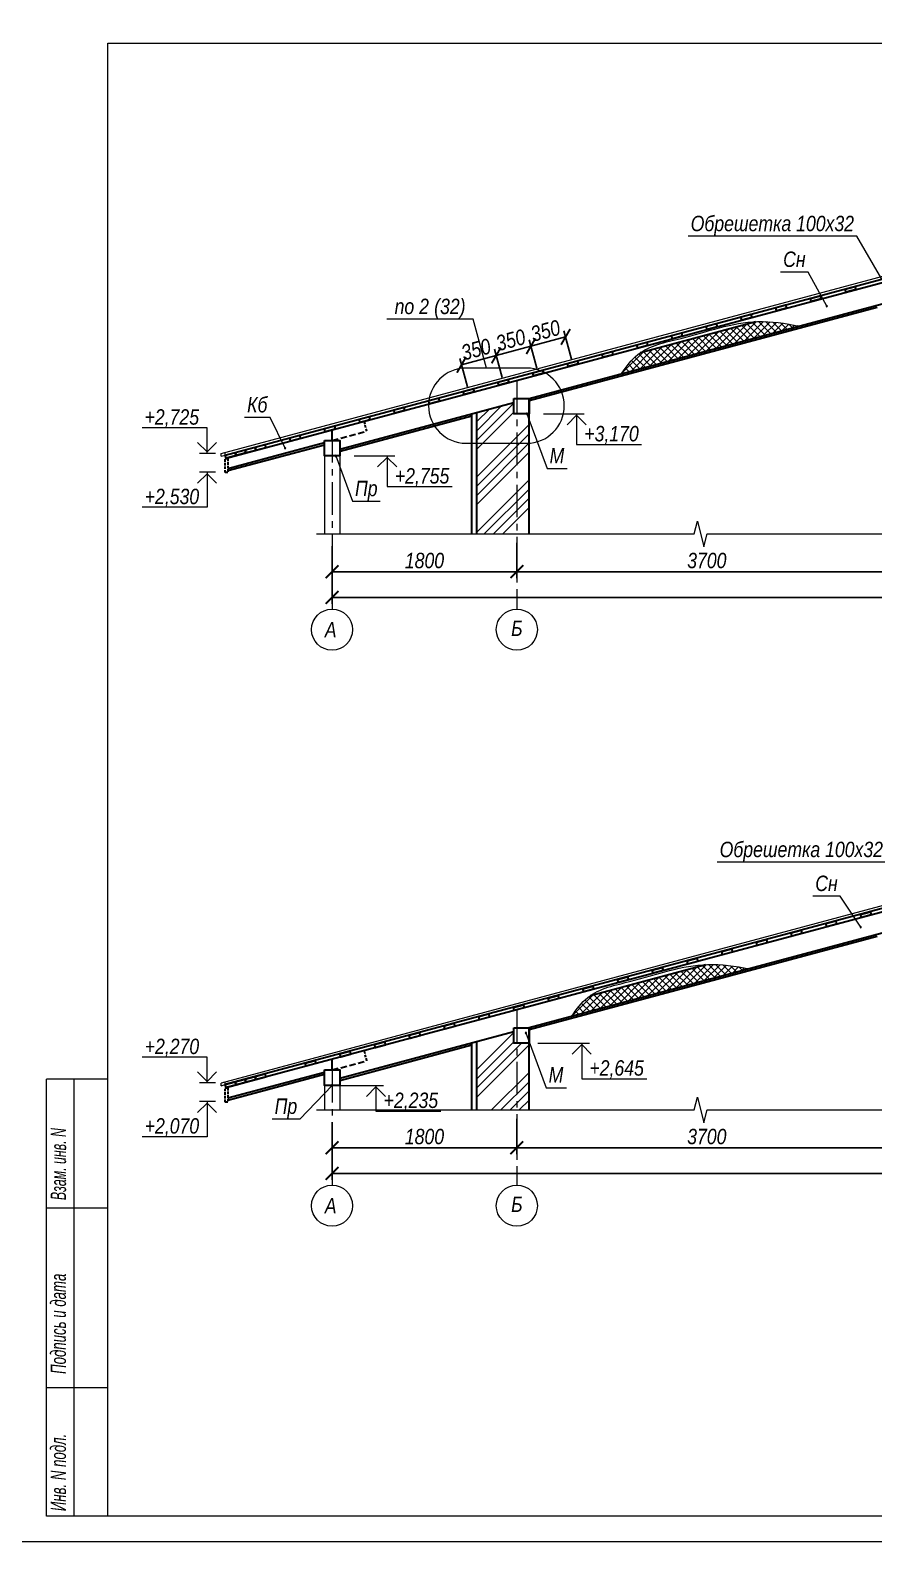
# Model space of a CAD drawing. Header units: millimetres. Extents: x 1582001 to 3303937, y 226471 to 491235.
# Drawn here: x 1876486 to 1892918, y 291255 to 320700 of the extents above; entities that cross this region are included whole.
import ezdxf
from ezdxf.enums import TextEntityAlignment as Align

# ---------------------------------------------------------------- set-up
doc = ezdxf.new("R2010")
doc.units = ezdxf.units.MM
doc.linetypes.add('CENTER', pattern=[50.8, 31.75, -6.35, 6.35, -6.35])
doc.linetypes.add('gost5', pattern=[7, 5, -2, 0])
doc.layers.get('Defpoints').update_dxf_attribs({"color": 255, "lineweight": 30})
doc.layers.add('Spezifikazia', color=250, linetype='Continuous')
for name, color, linetype, lineweight in [('Оси', 251, 'CENTER', 9), ('Размеры', 7, 'Continuous', 18), ('Стены', 244, 'Continuous', 30), ('тонкие', 163, 'Continuous', 20), ('Тонкий', 216, 'Continuous', 18)]:
    doc.layers.add(name, color=color, linetype=linetype, lineweight=lineweight)
doc.styles.add('GOST 2.304', font='ARIALNI.TTF', dxfattribs={"width": 0.98, "height": 300})
doc.styles.get("Standard").update_dxf_attribs({"font": 'ARIALNI.TTF', "height": 300})
doc.styles.add('STYLE1', font='ARIALNI.TTF', dxfattribs={"height": 300})
doc.styles.add('Текст', font='ARIALNI.TTF')
doc.dimstyles.new('х2', dxfattribs={"dimscale": 100, "dimtxt": 2.5, "dimasz": 2.5, "dimexe": 1.25, "dimexo": 0.625, "dimtad": 1, "dimdec": 0, "dimlfac": 0.5, "dimtxsty": 'Standard', "dimblk": 'ARCHTICK', "dimcen": 2.5, "dimadec": 0, "dimazin": 0, "dimtfac": 1, "dimtdec": 0, "dimtmove": 0, "dimatfit": 3, "dimfxl": 0, "dimarcsym": 0})

# ---------------------------------------------------------------- blocks, each defined once
blk = doc.blocks.new('_ArchTick')
at = {"color": 0, "linetype": 'ByBlock', "const_width": 0.15}
blk.add_lwpolyline([(-0.5, -0.5), (0.5, 0.5)], dxfattribs=at)
blk = doc.blocks.new('*D1849')
at = {"layer": 'Defpoints', "color": 0, "lineweight": -3, "ltscale": 100, "transparency": 16777216}
for p in [(1885966, 310777), (1893366, 310497), (1893366, 310152)]:
    blk.add_point(p, dxfattribs=at)
at = {"layer": 'Размеры', "color": 0, "lineweight": -2, "ltscale": 100, "transparency": 16777216}
for p, q in [((1885966, 310715), (1885966, 310027)), ((1893366, 310434), (1893366, 310027)), ((1885966, 310152), (1893366, 310152))]:
    blk.add_line(p, q, dxfattribs=at)
at = {"layer": 'Размеры', "color": 0, "lineweight": -2, "ltscale": 100, "transparency": 16777216, "xscale": 250, "yscale": 250, "zscale": 250, "rotation": 180}
blk.add_blockref('_ArchTick', (1885966, 310152), dxfattribs=at)
at = {"layer": 'Размеры', "color": 0, "lineweight": -2, "ltscale": 100, "transparency": 16777216, "xscale": 250, "yscale": 250, "zscale": 250}
blk.add_blockref('_ArchTick', (1893366, 310152), dxfattribs=at)
at = {"layer": 'Размеры', "color": 0, "ltscale": 100, "transparency": 16777216, "insert": (1889666, 310368), "char_height": 300, "attachment_point": 5}
blk.add_mtext('3700', dxfattribs=at)
blk = doc.blocks.new('*D1852')
at = {"layer": 'Defpoints', "color": 0, "lineweight": -3, "ltscale": 100, "transparency": 16777216}
for p in [(1882366, 310381), (1912166, 310381), (1882366, 309652)]:
    blk.add_point(p, dxfattribs=at)
at = {"layer": 'Размеры', "color": 0, "lineweight": -2, "ltscale": 100, "transparency": 16777216}
for p, q in [((1882366, 310319), (1882366, 309527)), ((1912166, 310319), (1912166, 309527)), ((1912166, 309652), (1882366, 309652))]:
    blk.add_line(p, q, dxfattribs=at)
at = {"layer": 'Размеры', "color": 0, "lineweight": -2, "ltscale": 100, "transparency": 16777216, "xscale": 250, "yscale": 250, "zscale": 250, "rotation": 180}
blk.add_blockref('_ArchTick', (1882366, 309652), dxfattribs=at)
at = {"layer": 'Размеры', "color": 0, "lineweight": -2, "ltscale": 100, "transparency": 16777216, "xscale": 250, "yscale": 250, "zscale": 250}
blk.add_blockref('_ArchTick', (1912166, 309652), dxfattribs=at)
at = {"layer": 'Размеры', "color": 0, "ltscale": 100, "transparency": 16777216, "insert": (1897266, 309868), "char_height": 300, "attachment_point": 5}
blk.add_mtext('14900', dxfattribs=at)
blk = doc.blocks.new('*D1853')
at = {"layer": 'Defpoints', "color": 0, "lineweight": -3, "ltscale": 100, "transparency": 16777216}
for p in [(1885563, 314364), (1885019, 313691), (1885695, 313872)]:
    blk.add_point(p, dxfattribs=at)
at = {"layer": 'Размеры', "color": 0, "lineweight": -2, "ltscale": 100, "transparency": 16777216}
for p, q in [((1885679, 313933), (1885531, 314484)), ((1885003, 313751), (1884855, 314303)), ((1884887, 314182), (1885563, 314364))]:
    blk.add_line(p, q, dxfattribs=at)
at = {"layer": 'Размеры', "color": 0, "lineweight": -2, "ltscale": 100, "transparency": 16777216, "xscale": 250, "yscale": 250, "zscale": 250}
for p, rotation in [((1885563, 314364), 15.00000000003179), ((1884887, 314182), 195.0000000000318)]:
    blk.add_blockref('_ArchTick', p, dxfattribs=dict(at, rotation=rotation))
at = {"layer": 'Размеры', "color": 0, "ltscale": 100, "transparency": 16777216, "insert": (1885169, 314481), "char_height": 300, "attachment_point": 5, "rotation": 15}
blk.add_mtext('350', dxfattribs=at)
blk = doc.blocks.new('*D1854')
at = {"layer": 'Defpoints', "color": 0, "lineweight": -3, "ltscale": 100, "transparency": 16777216}
for p in [(1886239, 314545), (1886371, 314053), (1885695, 313872)]:
    blk.add_point(p, dxfattribs=at)
at = {"layer": 'Размеры', "color": 0, "lineweight": -2, "ltscale": 100, "transparency": 16777216}
for p, q in [((1885679, 313933), (1885531, 314484)), ((1885563, 314364), (1886239, 314545)), ((1886355, 314114), (1886207, 314666))]:
    blk.add_line(p, q, dxfattribs=at)
at = {"layer": 'Размеры', "color": 0, "lineweight": -2, "ltscale": 100, "transparency": 16777216, "xscale": 250, "yscale": 250, "zscale": 250}
for p, rotation in [((1885563, 314364), 195.0000000000318), ((1886239, 314545), 15.00000000003179)]:
    blk.add_blockref('_ArchTick', p, dxfattribs=dict(at, rotation=rotation))
at = {"layer": 'Размеры', "color": 0, "ltscale": 100, "transparency": 16777216, "insert": (1885845, 314663), "char_height": 300, "attachment_point": 5, "rotation": 15}
blk.add_mtext('350', dxfattribs=at)
blk = doc.blocks.new('*D1855')
at = {"layer": 'Defpoints', "color": 0, "lineweight": -3, "ltscale": 100, "transparency": 16777216}
for p in [(1886915, 314726), (1887047, 314235), (1886371, 314053)]:
    blk.add_point(p, dxfattribs=at)
at = {"layer": 'Размеры', "color": 0, "lineweight": -2, "ltscale": 100, "transparency": 16777216}
for p, q in [((1887031, 314295), (1886883, 314847)), ((1886355, 314114), (1886207, 314666)), ((1886239, 314545), (1886915, 314726))]:
    blk.add_line(p, q, dxfattribs=at)
at = {"layer": 'Размеры', "color": 0, "lineweight": -2, "ltscale": 100, "transparency": 16777216, "xscale": 250, "yscale": 250, "zscale": 250}
for p, rotation in [((1886915, 314726), 15.00000000003179), ((1886239, 314545), 195.0000000000318)]:
    blk.add_blockref('_ArchTick', p, dxfattribs=dict(at, rotation=rotation))
at = {"layer": 'Размеры', "color": 0, "ltscale": 100, "transparency": 16777216, "insert": (1886522, 314844), "char_height": 300, "attachment_point": 5, "rotation": 15}
blk.add_mtext('350', dxfattribs=at)
blk = doc.blocks.new('*D1865')
at = {"layer": 'Defpoints', "color": 0, "lineweight": -3, "ltscale": 100, "transparency": 16777216}
for p in [(1882366, 310715), (1885966, 310715), (1882366, 310152)]:
    blk.add_point(p, dxfattribs=at)
at = {"layer": 'Размеры', "color": 0, "lineweight": -2, "ltscale": 100, "transparency": 16777216}
for p, q in [((1882366, 310652), (1882366, 310027)), ((1885966, 310652), (1885966, 310027)), ((1885966, 310152), (1882366, 310152))]:
    blk.add_line(p, q, dxfattribs=at)
at = {"layer": 'Размеры', "color": 0, "lineweight": -2, "ltscale": 100, "transparency": 16777216, "xscale": 250, "yscale": 250, "zscale": 250, "rotation": 180}
blk.add_blockref('_ArchTick', (1882366, 310152), dxfattribs=at)
at = {"layer": 'Размеры', "color": 0, "lineweight": -2, "ltscale": 100, "transparency": 16777216, "xscale": 250, "yscale": 250, "zscale": 250}
blk.add_blockref('_ArchTick', (1885966, 310152), dxfattribs=at)
at = {"layer": 'Размеры', "color": 0, "ltscale": 100, "transparency": 16777216, "insert": (1884166, 310368), "char_height": 300, "attachment_point": 5}
blk.add_mtext('1800', dxfattribs=at)
blk = doc.blocks.new('*D1282')
at = {"layer": 'Defpoints', "color": 0, "lineweight": -3, "ltscale": 100, "transparency": 16777216}
for p in [(1885966, 299556), (1893366, 299275), (1893366, 298931)]:
    blk.add_point(p, dxfattribs=at)
at = {"layer": 'Размеры', "color": 0, "lineweight": -2, "ltscale": 100, "transparency": 16777216}
for p, q in [((1885966, 299493), (1885966, 298806)), ((1893366, 299213), (1893366, 298806)), ((1885966, 298931), (1893366, 298931))]:
    blk.add_line(p, q, dxfattribs=at)
at = {"layer": 'Размеры', "color": 0, "lineweight": -2, "ltscale": 100, "transparency": 16777216, "xscale": 250, "yscale": 250, "zscale": 250, "rotation": 180}
blk.add_blockref('_ArchTick', (1885966, 298931), dxfattribs=at)
at = {"layer": 'Размеры', "color": 0, "lineweight": -2, "ltscale": 100, "transparency": 16777216, "xscale": 250, "yscale": 250, "zscale": 250}
blk.add_blockref('_ArchTick', (1893366, 298931), dxfattribs=at)
at = {"layer": 'Размеры', "color": 0, "ltscale": 100, "transparency": 16777216, "insert": (1889666, 299147), "char_height": 300, "attachment_point": 5}
blk.add_mtext('3700', dxfattribs=at)
blk = doc.blocks.new('*D1867')
at = {"layer": 'Defpoints', "color": 0, "lineweight": -3, "ltscale": 100, "transparency": 16777216}
for p in [(1882366, 299160), (1912166, 299160), (1882366, 298431)]:
    blk.add_point(p, dxfattribs=at)
at = {"layer": 'Размеры', "color": 0, "lineweight": -2, "ltscale": 100, "transparency": 16777216}
for p, q in [((1882366, 299098), (1882366, 298306)), ((1912166, 299098), (1912166, 298306)), ((1912166, 298431), (1882366, 298431))]:
    blk.add_line(p, q, dxfattribs=at)
at = {"layer": 'Размеры', "color": 0, "lineweight": -2, "ltscale": 100, "transparency": 16777216, "xscale": 250, "yscale": 250, "zscale": 250, "rotation": 180}
blk.add_blockref('_ArchTick', (1882366, 298431), dxfattribs=at)
at = {"layer": 'Размеры', "color": 0, "lineweight": -2, "ltscale": 100, "transparency": 16777216, "xscale": 250, "yscale": 250, "zscale": 250}
blk.add_blockref('_ArchTick', (1912166, 298431), dxfattribs=at)
at = {"layer": 'Размеры', "color": 0, "ltscale": 100, "transparency": 16777216, "insert": (1897266, 298647), "char_height": 300, "attachment_point": 5}
blk.add_mtext('14900', dxfattribs=at)
blk = doc.blocks.new('*D1868')
at = {"layer": 'Defpoints', "color": 0, "lineweight": -3, "ltscale": 100, "transparency": 16777216}
for p in [(1882366, 299493), (1885966, 299493), (1882366, 298931)]:
    blk.add_point(p, dxfattribs=at)
at = {"layer": 'Размеры', "color": 0, "lineweight": -2, "ltscale": 100, "transparency": 16777216}
for p, q in [((1882366, 299431), (1882366, 298806)), ((1885966, 299431), (1885966, 298806)), ((1885966, 298931), (1882366, 298931))]:
    blk.add_line(p, q, dxfattribs=at)
at = {"layer": 'Размеры', "color": 0, "lineweight": -2, "ltscale": 100, "transparency": 16777216, "xscale": 250, "yscale": 250, "zscale": 250, "rotation": 180}
blk.add_blockref('_ArchTick', (1882366, 298931), dxfattribs=at)
at = {"layer": 'Размеры', "color": 0, "lineweight": -2, "ltscale": 100, "transparency": 16777216, "xscale": 250, "yscale": 250, "zscale": 250}
blk.add_blockref('_ArchTick', (1885966, 298931), dxfattribs=at)
at = {"layer": 'Размеры', "color": 0, "ltscale": 100, "transparency": 16777216, "insert": (1884166, 299147), "char_height": 300, "attachment_point": 5}
blk.add_mtext('1800', dxfattribs=at)

msp = doc.modelspace()

# ---------------------------------------------------------------- hatches: boundary and pattern name
at = {"layer": 'Размеры', "ltscale": 100}
h = msp.add_hatch(dxfattribs=at)
h.set_pattern_fill('ANSI37', color=256, scale=30, style=0)
h.set_pattern_definition([(45, (479968.71, 46915.17), (-67.351921, 67.351921), []), (135, (479968.71, 46915.17), (-67.351921, -67.351921), [])])
edge = h.paths.add_edge_path()
edge.add_spline(control_points=[(1891465.4, 314938.3), (1891192.3, 314991.9), (1890910.1, 315033.7), (1890632.6, 315023.4), (1890622.4, 315023)], knot_values=[2940.05686, 2940.05686, 2940.05686, 2940.05686, 3761.8518516, 3793.2097538, 3793.2097538, 3793.2097538, 3793.2097538], degree=3, periodic=0)
edge.add_line((1890622.4, 315023), (1888374.4, 314420.7))
edge.add_spline(control_points=[(1888374.4, 314420.7), (1888356.2, 314408.2), (1888212.1, 314302.2), (1888101.1, 314149.4), (1888006.4, 314011.5)], knot_values=[59.5704593, 59.5704593, 59.5704593, 59.5704593, 127.9637485, 615.2790427, 615.2790427, 615.2790427, 615.2790427], degree=3, periodic=0)
edge.add_line((1888006.4, 314011.5), (1891465.4, 314938.3))
h = msp.add_hatch(dxfattribs=at)
h.set_pattern_fill('ANSI34', color=256, scale=40, style=0)
h.set_pattern_definition([(45, (479968.7, 46915.2), (-538.81537, 538.81537), []), (45, (480148.3, 46915.2), (-538.81537, 538.81537), []), (45, (480327.9, 46915.2), (-538.81537, 538.81537), []), (45, (480507.5, 46915.2), (-538.81537, 538.81537), [])])
h.paths.add_polyline_path([(1885965.6, 310887.7), (1886205.6, 310887.7), (1886205.6, 313228.9), (1885965.6, 313228.9)])
h.paths.add_polyline_path([(1885965.6, 313228.9), (1885905.6, 313228.9), (1885905.6, 313448.6), (1885185.6, 313255.6), (1885185.6, 310887.7), (1885965.6, 310887.7)])
h = msp.add_hatch(dxfattribs=at)
h.set_pattern_fill('ANSI37', color=256, scale=30, style=0)
h.set_pattern_definition([(45, (478994.42, 34392.62), (-67.351921, 67.351921), []), (135, (478994.42, 34392.62), (-67.351921, -67.351921), [])])
edge = h.paths.add_edge_path()
edge.add_spline(control_points=[(1890491.1, 302415.7), (1890218, 302469.3), (1889935.8, 302511.2), (1889658.3, 302500.9), (1889648.1, 302500.4)], knot_values=[2940.05686, 2940.05686, 2940.05686, 2940.05686, 3761.8518516, 3793.2097538, 3793.2097538, 3793.2097538, 3793.2097538], degree=3, periodic=0)
edge.add_line((1889648.1, 302500.4), (1887400.1, 301898.1))
edge.add_spline(control_points=[(1887400.1, 301898.1), (1887381.9, 301885.7), (1887237.8, 301779.6), (1887126.8, 301626.8), (1887032.1, 301488.9)], knot_values=[59.5704593, 59.5704593, 59.5704593, 59.5704593, 127.9637485, 615.2790427, 615.2790427, 615.2790427, 615.2790427], degree=3, periodic=0)
edge.add_line((1887032.1, 301488.9), (1890491.1, 302415.7))
h = msp.add_hatch(dxfattribs=at)
h.set_pattern_fill('ANSI34', color=256, scale=40, style=0)
h.set_pattern_definition([(45, (479968.7, 37526.46), (-538.81537, 538.81537), []), (45, (480148.3, 37526.46), (-538.81537, 538.81537), []), (45, (480327.9, 37526.46), (-538.81537, 538.81537), []), (45, (480507.5, 37526.46), (-538.81537, 538.81537), [])])
h.paths.add_polyline_path([(1885965.6, 300967.5), (1885905.6, 300967.5), (1885905.6, 301187.1), (1885185.6, 300994.1), (1885185.6, 299666.3), (1885965.6, 299666.3)])
h.paths.add_polyline_path([(1886205.6, 300967.5), (1885965.6, 300967.5), (1885965.6, 299666.3), (1886205.6, 299666.3)])

# ---------------------------------------------------------------- linework, layer by layer
at = {"layer": 'Spezifikazia', "lineweight": 18, "ltscale": 500}
for p, q in [((1876800.3, 291755.1), (1876800.3, 300267.3)), ((1878000.3, 300267.3), (1876800.3, 300267.3)), ((1877339.7, 291755.1), (1877339.7, 300267.3)), ((1878000.3, 297755.1), (1876800.3, 297755.1)), ((1878000.3, 294255.1), (1876800.3, 294255.1)), ((1878000.3, 294255.1), (1876800.3, 294255.1)), ((1878000.3, 291755.1), (1876800.3, 291755.1))]:
    msp.add_line(p, q, dxfattribs=at)
for points in [[(1876000.3, 320955), (1918000.3, 320955), (1918000.3, 291255.1), (1876000.3, 291255.1)], [(1878000.3, 291755.1), (1878000.3, 320444.9), (1917500.3, 320444.9), (1917500.3, 291755.1)]]:
    msp.add_lwpolyline(points, close=True, dxfattribs=at)
at = {"layer": 'Оси', "ltscale": 20}
for p, q in [((1885965.6, 313878.7), (1885965.6, 309423.4)), ((1882365.6, 312914.1), (1882365.6, 309423.4)), ((1885965.6, 301617.3), (1885965.6, 298202)), ((1882365.6, 300445.3), (1882365.6, 298202))]:
    msp.add_line(p, q, dxfattribs=at)
at = {"layer": 'Оси', "linetype": 'Continuous', "ltscale": 100}
for centre in [(1882365.6, 309023.4), (1882365.6, 309023.4), (1885965.6, 309023.4), (1885965.6, 309023.4), (1882365.6, 297802), (1882365.6, 297802), (1885965.6, 297802), (1885965.6, 297802)]:
    msp.add_circle(centre, 400, dxfattribs=at)
at = {"layer": 'Размеры', "linetype": 'Continuous', "ltscale": 100}
for p, q in [((1892585.6, 316685.3), (1889301.2, 316685.3)), ((1893073.7, 315849.4), (1892585.6, 316685.3)), ((1891640.2, 315988.8), (1891103.1, 315988.8)), ((1892002.4, 315325.3), (1891640.2, 315988.8)), ((1881162, 313156.1), (1880660.9, 313156.1)), ((1881449.9, 312558.5), (1881162, 313156.1)), ((1886160.2, 313228.9), (1886553.6, 312162.2)), ((1886485.7, 313228.9), (1887278.9, 313228.9)), ((1887128.9, 313200.7), (1886943, 313014.8)), ((1887128.9, 313228.9), (1887128.9, 312631.3)), ((1887314.7, 313014.8), (1887128.9, 313200.7)), ((1879930.4, 312956.3), (1878664, 312956.3)), ((1879930.4, 312456.3), (1879930.4, 312956.3)), ((1879744.6, 312670.4), (1879930.4, 312484.5)), ((1880097.6, 312456.3), (1879780.4, 312456.3)), ((1879930.4, 312484.5), (1880116.3, 312670.4)), ((1887128.9, 312631.3), (1888393, 312631.3)), ((1882437, 312406.8), (1882763.3, 311523.8)), ((1882795.7, 312406.8), (1883588.9, 312406.8)), ((1883438.9, 312378.5), (1883253, 312192.7)), ((1883438.9, 312406.8), (1883438.9, 311809.2)), ((1883624.7, 312192.7), (1883438.9, 312378.5)), ((1886553.6, 312162.2), (1886948.5, 312162.2)), ((1879930.4, 312061.7), (1879744.6, 311875.9)), ((1880097.6, 312090), (1879780.4, 312090)), ((1879930.4, 312090), (1879930.4, 311407.9)), ((1880116.3, 311875.9), (1879930.4, 312061.7)), ((1883438.9, 311809.2), (1884705.2, 311809.2)), ((1879930.4, 311407.9), (1878666.3, 311407.9)), ((1882763.3, 311523.8), (1883302.5, 311523.8)), ((1893149.8, 304492), (1889865.4, 304492)), ((1892265.6, 303831.2), (1891728.5, 303831.2)), ((1892663, 303226.9), (1892265.6, 303831.2)), ((1886141.6, 301167.4), (1886534.9, 300100.6)), ((1886373.7, 300967.5), (1887378.8, 300967.5)), ((1887228.8, 300939.2), (1887042.9, 300753.3)), ((1887228.8, 300967.5), (1887228.8, 300275.1)), ((1887414.6, 300753.3), (1887228.8, 300939.2)), ((1879930.4, 300694.8), (1878666.3, 300694.8)), ((1879930.4, 300194.8), (1879930.4, 300694.8)), ((1879744.6, 300408.9), (1879930.4, 300223.1)), ((1879930.4, 300223.1), (1880116.3, 300408.9)), ((1880097.6, 300194.8), (1879780.4, 300194.8)), ((1882365.6, 300145.3), (1881737.2, 299490.4)), ((1882365.6, 300145.3), (1883370.7, 300145.3)), ((1883220.7, 300117), (1883034.8, 299931.2)), ((1883220.7, 300145.3), (1883220.7, 299645.3)), ((1883406.5, 299931.2), (1883220.7, 300117)), ((1886534.9, 300100.6), (1886929.8, 300100.6)), ((1887228.8, 300275.1), (1888495.2, 300275.1)), ((1879930.4, 299800.2), (1879744.6, 299614.4)), ((1880097.6, 299828.5), (1879780.4, 299828.5)), ((1879930.4, 299828.5), (1879930.4, 299146.4)), ((1880116.3, 299614.4), (1879930.4, 299800.2)), ((1881737.2, 299490.4), (1881198, 299490.4)), ((1883220.7, 299645.3), (1884487.1, 299645.3)), ((1879930.4, 299146.4), (1878666.3, 299146.4))]:
    msp.add_line(p, q, dxfattribs=at)
at = {"layer": 'Размеры', "ltscale": 100}
for p, q in [((1885116.3, 315070.2), (1883434.3, 315070.2)), ((1885371.5, 314118), (1885116.3, 315070.2)), ((1886158.5, 314118), (1884976.6, 314118)), ((1880285.6, 312422.8), (1880285.6, 312474.6)), ((1884976.6, 312654.5), (1886158.5, 312654.5)), ((1880285.6, 300161.3), (1880285.6, 300213.1))]:
    msp.add_line(p, q, dxfattribs=at)
at = {"layer": 'Размеры', "ltscale": 50}
for p, q in [((1889420.5, 310887.7), (1889483, 311137.7)), ((1889483, 311137.7), (1889608, 310637.7)), ((1882065.6, 310887.7), (1882215.6, 310887.7)), ((1882215.6, 310887.7), (1889420.5, 310887.7)), ((1889608, 310637.7), (1889670.5, 310887.7)), ((1889670.5, 310887.7), (1896875.3, 310887.7)), ((1889420.5, 299666.3), (1889483, 299916.3)), ((1889483, 299916.3), (1889608, 299416.3)), ((1882065.6, 299666.3), (1882215.6, 299666.3)), ((1882215.6, 299666.3), (1889420.5, 299666.3)), ((1889608, 299416.3), (1889670.5, 299666.3)), ((1889670.5, 299666.3), (1896875.3, 299666.3))]:
    msp.add_line(p, q, dxfattribs=at)
at = {"layer": 'Размеры', "linetype": 'Continuous', "ltscale": 100}
for centre, start, end in [((1892002.4, 315325.3), 0, 180), ((1892002.4, 315325.3), 180, 0), ((1886160.2, 313228.9), 0, 180), ((1886160.2, 313228.9), 180, 0), ((1881449.9, 312558.5), 0, 180), ((1881449.9, 312558.5), 180, 0), ((1882437, 312406.8), 0, 180), ((1882437, 312406.8), 180, 0), ((1892663, 303226.9), 0, 180), ((1892663, 303226.9), 180, 0), ((1886141.6, 301167.4), 0, 180), ((1886141.6, 301167.4), 180, 0), ((1882365.6, 300145.3), 0, 180), ((1882365.6, 300145.3), 180, 0)]:
    msp.add_arc(centre, 12.5, start, end, dxfattribs=at)
at = {"layer": 'Размеры', "ltscale": 100}
for centre, start, end in [((1884976.6, 313386.3), 90, 270), ((1886158.5, 313386.3), 270, 90)]:
    msp.add_arc(centre, 731.7, start, end, dxfattribs=at)
for points in [[(1888006.4, 314011.5), (1888101.1, 314149.4), (1888378.2, 314530.6), (1889392, 314720.5), (1890415.9, 315107), (1891192.3, 314991.9), (1891465.4, 314938.3)], [(1887032.1, 301488.9), (1887126.8, 301626.8), (1887404, 302008.1), (1888417.7, 302198), (1889441.6, 302584.5), (1890218, 302469.3), (1890491.1, 302415.7)]]:
    msp.add_open_spline(points, degree=3, knots=[59.5704593, 59.5704593, 59.5704593, 59.5704593, 546.8857535, 1446.2327983, 2971.4147621, 3793.2097538, 3793.2097538, 3793.2097538, 3793.2097538], dxfattribs=at)
at = {"layer": 'Стены'}
for p, q in [((1886205.6, 310887.2), (1886205.6, 313528.9)), ((1885085.6, 310887.7), (1885085.6, 313228.8)), ((1885185.6, 310887.2), (1885185.6, 313255.6)), ((1882365.6, 312706.8), (1882365.6, 312913.9)), ((1882462.2, 312706.8), (1882365.6, 312706.8)), ((1901405, 305820.5), (1880285.6, 300161.6)), ((1901405, 305754.2), (1880285.6, 300095.3)), ((1893445.6, 303207.4), (1886205.6, 301267.5)), ((1892986.3, 303042.9), (1886205.6, 301226)), ((1886205.6, 299665.8), (1886205.6, 301267.5)), ((1885905.6, 301187.1), (1882515.6, 300278.7)), ((1885085.6, 299666.3), (1885085.6, 300967.4)), ((1885185.6, 299665.8), (1885185.6, 300994.1)), ((1882365.6, 300445.3), (1882365.6, 300652.4)), ((1885085.6, 300925.9), (1882515.6, 300237.3))]:
    msp.add_line(p, q, dxfattribs=at)
at = {"layer": 'Стены', "linetype": 'gost5', "ltscale": 10}
for p, q in [((1883044.5, 312888.7), (1882992.7, 313081.9)), ((1883044.5, 300627.2), (1882992.7, 300820.4))]:
    msp.add_line(p, q, dxfattribs=at)
at = {"layer": 'Стены', "linetype": 'gost5', "ltscale": 25}
for p, q in [((1882365.6, 312706.8), (1883044.5, 312888.7)), ((1882365.6, 300445.3), (1883044.5, 300627.2))]:
    msp.add_line(p, q, dxfattribs=at)
at = {"layer": 'Стены'}
for points in [[(1880285.6, 312423.1), (1901405, 318082), (1908024.3, 316308.3)], [(1880285.6, 312356.8), (1901405, 318015.7), (1908024.3, 316242.1)], [(1886205.6, 313528.9), (1893445.6, 315468.9)], [(1886205.6, 313487.5), (1892986.3, 315304.4)], [(1888374.4, 314420.7), (1890622.4, 315023)], [(1882515.6, 312540.2), (1885905.6, 313448.6)], [(1882526, 312501.6), (1885085.6, 313187.4)], [(1880335.6, 312121.5), (1882215.6, 312625.2)], [(1880335.6, 312162.9), (1881585.6, 312497.8)], [(1881585.6, 312497.8), (1882215.6, 312666.6)], [(1887400.1, 301898.1), (1889648.1, 302500.4)], [(1880335.6, 299901.4), (1882215.6, 300405.1)], [(1880335.6, 299860), (1882215.6, 300363.7)]]:
    msp.add_lwpolyline(points, dxfattribs=at)
for points in [[(1892552.9, 315709.8), (1892569.5, 315648), (1892376.3, 315596.2), (1892359.7, 315658)], [(1891876.8, 315528.6), (1891893.3, 315466.8), (1891700.1, 315415), (1891683.6, 315476.9)], [(1890524.5, 315166.3), (1890541, 315104.5), (1890347.8, 315052.7), (1890331.3, 315114.5)], [(1891200.6, 315347.5), (1891217.2, 315285.6), (1891024, 315233.9), (1891007.4, 315295.7)], [(1889172.2, 314803.9), (1889188.7, 314742.1), (1888995.5, 314690.4), (1888979, 314752.2)], [(1889848.3, 314985.1), (1889864.9, 314923.3), (1889671.7, 314871.5), (1889655.1, 314933.3)], [(1888496, 314622.8), (1888512.6, 314560.9), (1888319.4, 314509.2), (1888302.8, 314571)], [(1887143.7, 314260.4), (1887160.3, 314198.6), (1886967.1, 314146.8), (1886950.5, 314208.7)], [(1887819.9, 314441.6), (1887836.4, 314379.8), (1887643.2, 314328), (1887626.7, 314389.8)], [(1885791.4, 313898.1), (1885808, 313836.2), (1885614.8, 313784.5), (1885598.2, 313846.3)], [(1886467.6, 314079.2), (1886484.1, 314017.4), (1886290.9, 313965.7), (1886274.4, 314027.5)], [(1885115.3, 313716.9), (1885131.8, 313655.1), (1884938.7, 313603.3), (1884922.1, 313665.1)], [(1883763, 313354.5), (1883779.5, 313292.7), (1883586.4, 313241), (1883569.8, 313302.8)], [(1884439.1, 313535.7), (1884455.7, 313473.9), (1884262.5, 313422.1), (1884245.9, 313484)], [(1885905.6, 313528.9), (1886205.6, 313528.9), (1886205.6, 313228.9), (1885905.6, 313228.9)], [(1883086.8, 313173.4), (1883103.4, 313111.6), (1882910.2, 313059.8), (1882893.6, 313121.6)], [(1881734.5, 312811), (1881751.1, 312749.2), (1881557.9, 312697.4), (1881541.3, 312759.3)], [(1882215.6, 312706.8), (1882515.6, 312706.8), (1882515.6, 312406.8), (1882215.6, 312406.8)], [(1882410.7, 312992.2), (1882427.2, 312930.4), (1882234.1, 312878.6), (1882217.5, 312940.4)], [(1880478.8, 312474.6), (1880495.4, 312412.7), (1880302.2, 312361), (1880285.6, 312422.8)], [(1880672, 312526.3), (1880688.6, 312464.5), (1880495.4, 312412.7), (1880478.8, 312474.6)], [(1880865.2, 312578.1), (1880881.8, 312516.3), (1880688.6, 312464.5), (1880672, 312526.3)], [(1881058.4, 312629.9), (1881074.9, 312568), (1880881.8, 312516.3), (1880865.2, 312578.1)], [(1892177.6, 303348), (1892194.2, 303286.2), (1892001, 303234.4), (1891984.5, 303296.3)], [(1892853.8, 303529.2), (1892870.4, 303467.4), (1892677.2, 303415.6), (1892660.6, 303477.4)], [(1891501.5, 303166.8), (1891518.1, 303105), (1891324.9, 303053.3), (1891308.3, 303115.1)], [(1890149.2, 302804.5), (1890165.8, 302742.7), (1889972.6, 302690.9), (1889956, 302752.7)], [(1890825.3, 302985.7), (1890841.9, 302923.8), (1890648.7, 302872.1), (1890632.2, 302933.9)], [(1888796.9, 302442.1), (1888813.5, 302380.3), (1888620.3, 302328.6), (1888603.7, 302390.4)], [(1889473.1, 302623.3), (1889489.6, 302561.5), (1889296.4, 302509.7), (1889279.9, 302571.6)], [(1888120.8, 302261), (1888137.3, 302199.2), (1887944.1, 302147.4), (1887927.6, 302209.2)], [(1886768.5, 301898.6), (1886785, 301836.8), (1886591.8, 301785), (1886575.3, 301846.9)], [(1887444.6, 302079.8), (1887461.2, 302018), (1887268, 301966.2), (1887251.4, 302028)], [(1885416.2, 301536.3), (1885432.7, 301474.5), (1885239.5, 301422.7), (1885223, 301484.5)], [(1886092.3, 301717.5), (1886108.9, 301655.6), (1885915.7, 301603.9), (1885899.1, 301665.7)], [(1884740, 301355.1), (1884756.6, 301293.3), (1884563.4, 301241.5), (1884546.8, 301303.3)], [(1885905.6, 301267.5), (1886205.6, 301267.5), (1886205.6, 300967.5), (1885905.6, 300967.5)], [(1883387.7, 300992.8), (1883404.3, 300930.9), (1883211.1, 300879.2), (1883194.5, 300941)], [(1884063.9, 301173.9), (1884080.4, 301112.1), (1883887.2, 301060.4), (1883870.7, 301122.2)], [(1882711.6, 300811.6), (1882728.1, 300749.8), (1882534.9, 300698), (1882518.4, 300759.8)], [(1881058.4, 300368.4), (1881074.9, 300306.5), (1880881.8, 300254.8), (1880865.2, 300316.6)], [(1882035.4, 300630.4), (1882052, 300568.6), (1881858.8, 300516.8), (1881842.2, 300578.7)], [(1882215.6, 300445.3), (1882515.6, 300445.3), (1882515.6, 300145.3), (1882215.6, 300145.3)], [(1880478.8, 300213.1), (1880495.4, 300151.3), (1880302.2, 300099.5), (1880285.6, 300161.3)], [(1880672, 300264.8), (1880688.6, 300203), (1880495.4, 300151.3), (1880478.8, 300213.1)], [(1880865.2, 300316.6), (1880881.8, 300254.8), (1880688.6, 300203), (1880672, 300264.8)]]:
    msp.add_lwpolyline(points, close=True, dxfattribs=at)
at = {"layer": 'Стены', "linetype": 'gost5', "ltscale": 10}
for points in [[(1880335.6, 312082.9), (1880285.6, 312082.9), (1880285.6, 312356.5), (1880335.6, 312356.5)], [(1880335.6, 299821.4), (1880285.6, 299821.4), (1880285.6, 300095.1), (1880335.6, 300095.1)]]:
    msp.add_lwpolyline(points, close=True, dxfattribs=at)
at = {"layer": 'тонкие', "ltscale": 100}
for p, q in [((1880205.6, 312401.4), (1880285.6, 312422.8)), ((1901405, 305872.2), (1880205.6, 300191.9)), ((1880205.6, 300139.9), (1880205.6, 300191.9)), ((1880205.6, 300139.9), (1880285.6, 300161.3))]:
    msp.add_line(p, q, dxfattribs=at)
msp.add_lwpolyline([(1880205.6, 312401.4), (1880205.6, 312453.4), (1901405, 318133.7), (1908037.2, 316356.6)], dxfattribs=at)
at = {"layer": 'Тонкий', "ltscale": 100}
for p, q in [((1882215.6, 312406.8), (1882215.6, 310887.7)), ((1882515.6, 312406.8), (1882515.6, 310887.7)), ((1882215.6, 300445.3), (1882215.6, 299666.3)), ((1882515.6, 300445.3), (1882515.6, 299666.3))]:
    msp.add_line(p, q, dxfattribs=at)

# ---------------------------------------------------------------- texts
at = {"layer": 'Spezifikazia', "lineweight": 18, "ltscale": 500, "style": 'STYLE1'}
for s, width, p in [('Взам. инв. N', 0.7, (1877184.3, 297910.5)), ('Подпись и дата', 0.75, (1877181.5, 294524.9)), ('Инв. N подл.', 0.75, (1877181.5, 291851.5))]:
    msp.add_text(s, height=300, rotation=90, dxfattribs=dict(at, width=width)).set_placement(p)
at = {"layer": 'Оси', "linetype": 'Continuous', "ltscale": 100, "style": 'GOST 2.304'}
for s, p in [('А', (1882339.3, 309023.4)), ('Б', (1885965.6, 309049.7)), ('А', (1882339.3, 297802)), ('Б', (1885965.6, 297828.3))]:
    msp.add_text(s, height=297.2, dxfattribs=at).set_placement(p, align=Align.MIDDLE_CENTER)
at = {"layer": 'Размеры', "linetype": 'Continuous', "ltscale": 100, "style": 'Текст'}
for s, p in [('Обрешетка 100х32', (1889351.2, 316785.3)), ('Сн', (1891153.1, 316088.8)), ('Кб', (1880710.9, 313256.1)), ('М', (1886603.6, 312262.2)), ('Пр', (1882813.3, 311623.8)), ('Обрешетка 100х32', (1889915.4, 304592)), ('Сн', (1891778.5, 303931.2)), ('М', (1886584.9, 300200.6)), ('Пр', (1881248, 299590.4))]:
    msp.add_text(s, height=300, dxfattribs=at).set_placement(p)
at = {"layer": 'Размеры', "ltscale": 100}
for s, p in [('по 2', (1883584.3, 315170.2)), ('(32)', (1884355.3, 315170.2))]:
    msp.add_text(s, height=300, dxfattribs=at).set_placement(p)
at = {"layer": 'Размеры', "linetype": 'Continuous', "ltscale": 100}
for s, p in [('+2,725', (1878714, 313016.3)), ('+3,170', (1887278.9, 312691.3)), ('+2,755', (1883588.9, 311869.2)), ('+2,530', (1878716.3, 311467.9)), ('+2,270', (1878716.3, 300754.8)), ('+2,645', (1887378.8, 300335.1)), ('+2,235', (1883370.7, 299705.3)), ('+2,070', (1878716.3, 299206.4))]:
    msp.add_text(s, height=300, dxfattribs=at).set_placement(p)

# ---------------------------------------------------------------- dimensions: what is measured, and where the dimension line sits
at = {"layer": 'Размеры', "ltscale": 100}
for p1, p2, picture, middle in [((1886371, 314053.4), (1887047.1, 314234.5), '*D1855', (1886521.5, 314843.8)), ((1885694.8, 313872.2), (1886371, 314053.4), '*D1854', (1885845.4, 314662.6)), ((1885018.7, 313691), (1885694.8, 313872.2), '*D1853', (1885169.2, 314481.4))]:
    dim = msp.add_aligned_dim(p1=p1, p2=p2, distance=508.8, dimstyle='х2', override={"dimscale": 100, "dimlfac": 0.5, "dimtxsty": 'Standard', "dimblk1": 'ArchTick', "dimblk2": 'ArchTick', "dimsah": 1, "dimtmove": 0, "dimtolj": 0}, dxfattribs=at)
    dim.commit()
    dim.dimension.update_dxf_attribs({"geometry": picture, "text_midpoint": middle})
for base, p1, p2, override, picture, middle in [((1882365.6, 310152.4), (1885965.6, 310714.9), (1882365.6, 310714.9), {"dimscale": 100, "dimlfac": 0.5, "dimtxsty": 'Standard', "dimblk1": 'ArchTick', "dimblk2": 'ArchTick', "dimsah": 1, "dimtmove": 0, "dimtolj": 0}, '*D1865', (1884165.6, 310368)), ((1893365.6, 310152.4), (1885965.6, 310777.4), (1893365.6, 310496.6), {"dimscale": 100}, '*D1849', (1889665.6, 310368)), ((1882365.6, 309652.4), (1912165.6, 310381.5), (1882365.6, 310381.5), {"dimscale": 100, "dimlfac": 0.5, "dimtxsty": 'Standard', "dimblk1": 'ArchTick', "dimblk2": 'ArchTick', "dimsah": 1, "dimtmove": 0, "dimtolj": 0}, '*D1852', (1897265.6, 309868.1)), ((1882365.6, 298930.9), (1885965.6, 299493.4), (1882365.6, 299493.4), {"dimscale": 100}, '*D1868', (1884165.6, 299146.6)), ((1893365.6, 298930.9), (1885965.6, 299555.9), (1893365.6, 299275.1), {"dimscale": 100}, '*D1282', (1889665.6, 299146.6)), ((1882365.6, 298431), (1912165.6, 299160), (1882365.6, 299160), {"dimscale": 100, "dimlfac": 0.5, "dimtxsty": 'Standard', "dimblk1": 'ArchTick', "dimblk2": 'ArchTick', "dimsah": 1, "dimtmove": 0, "dimtolj": 0}, '*D1867', (1897265.6, 298646.6))]:
    dim = msp.add_linear_dim(base=base, p1=p1, p2=p2, dimstyle='х2', override=override, dxfattribs=at)
    dim.commit()
    dim.dimension.update_dxf_attribs({"geometry": picture, "text_midpoint": middle})

doc.saveas('drawing.dxf')
